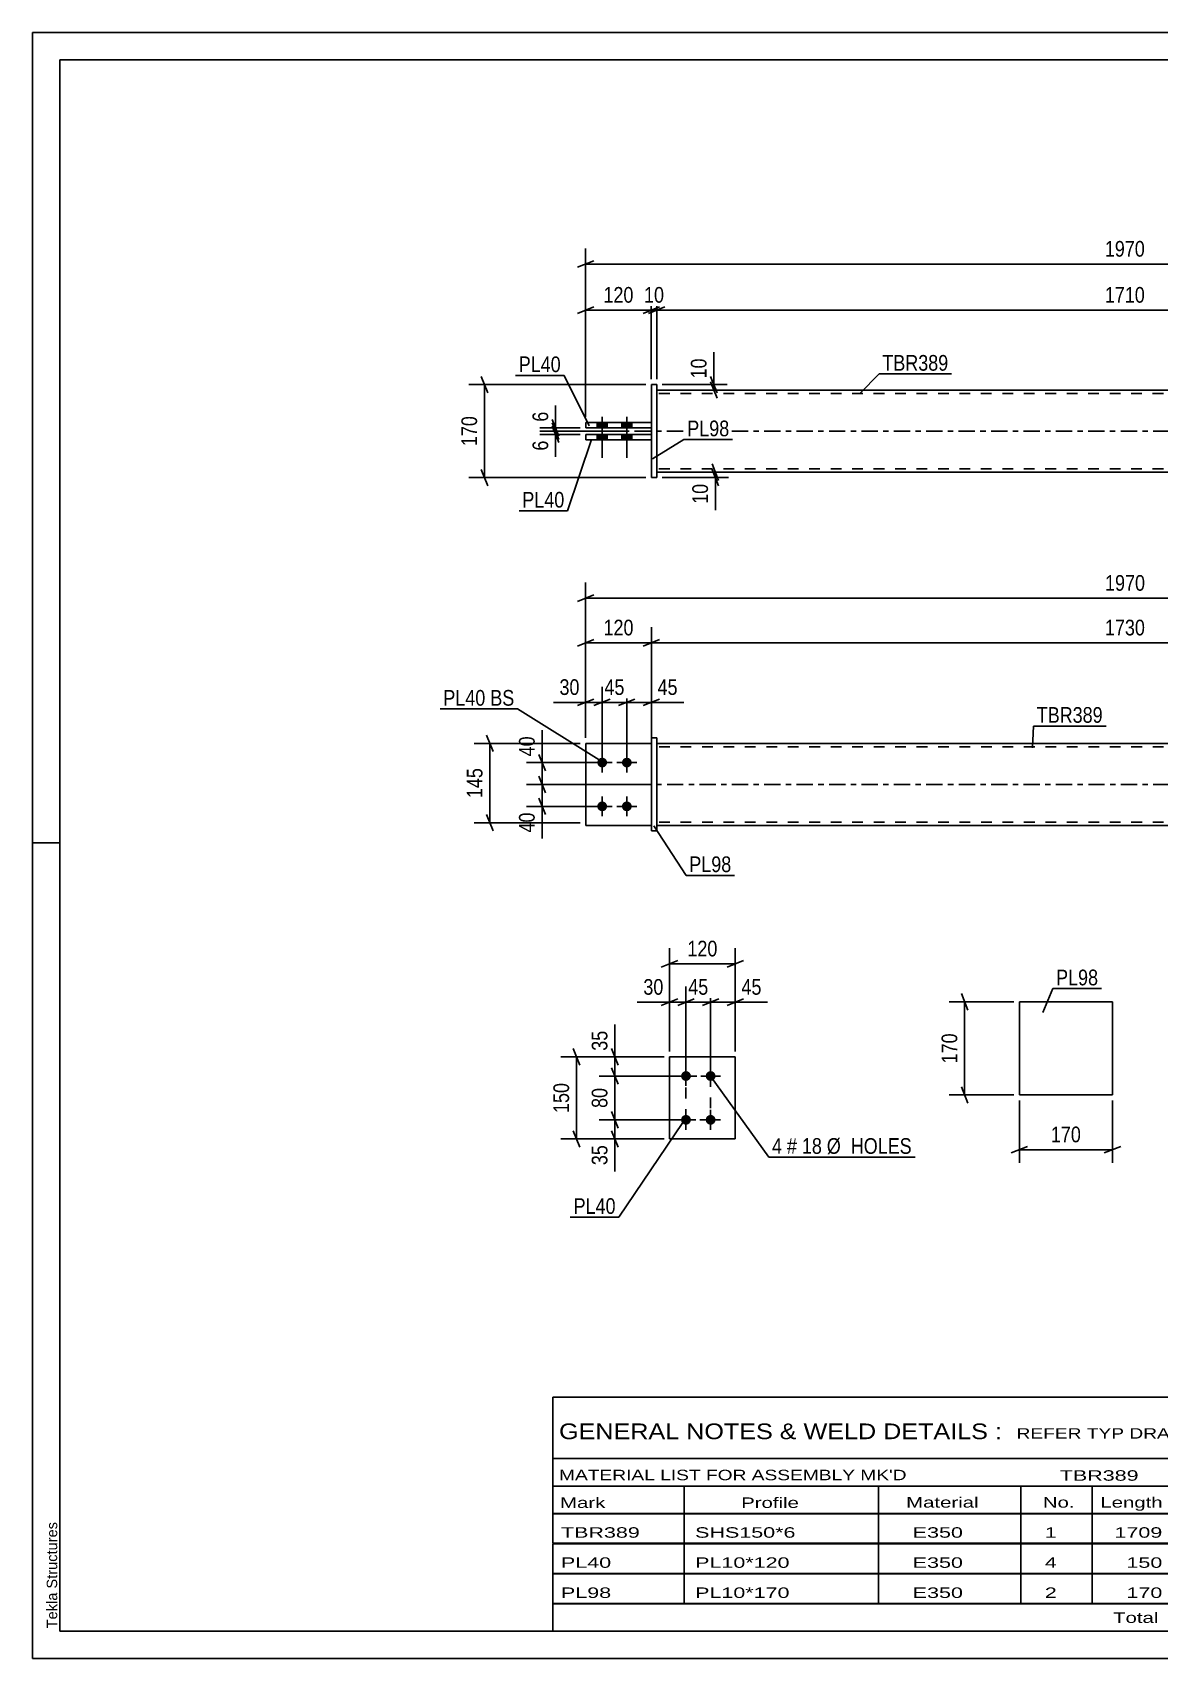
# Model space of a CAD drawing. Header units: millimetres. Extents: x 0 to 420, y 0 to 297.
# Drawn here: x 0 to 205.8, y 0 to 297 of the extents above; entities that cross this region are included whole.
import ezdxf

# ---------------------------------------------------------------- set-up
doc = ezdxf.new("R2010")
doc.units = ezdxf.units.MM
doc.linetypes.add('DXK_LINE_DOT2', pattern=[3.9198, 1.9599, -1.9599])
doc.linetypes.add('DXK_LINE_DOT3', pattern=[5.9187, 2.979, -0.9799, 0.9799, -0.9799])
doc.styles.add('Arial', font='ARIAL.TTF', dxfattribs={"height": 0.2})
doc.styles.add('Arial Narrow', font='ARIALN.TTF', dxfattribs={"height": 0.2})

# ---------------------------------------------------------------- blocks, each defined once
blk = doc.blocks.new('Unknown-580545011-4581')
at = {"color": 5, "linetype": 'Continuous'}
for p, q in [((420, 297), (0, 297)), ((0, 297), (0, 0)), ((0, 292), (0, 297)), ((415, 292), (5, 292)), ((5, 292), (5, 5)), ((5, 149), (0, 149)), ((0, 0), (0, 5)), ((5, 5), (415, 5)), ((0, 0), (420, 0))]:
    blk.add_line(p, q, dxfattribs=at)
at = {"color": 174, "linetype": 'Continuous', "style": 'Arial'}
blk.add_text('Tekla Structures', height=1.9102, rotation=90, dxfattribs=at).set_placement((4.5, 5.5))
blk = doc.blocks.new('Part-580545011-8162 - 3159')
at = {"color": 2, "linetype": 'Continuous'}
for p, q in [((113.03, 168.15), (114.03, 168.15)), ((113.03, 168.15), (113.03, 151.15)), ((114.03, 168.15), (114.03, 168.15)), ((114.03, 168.15), (114.03, 151.15)), ((113.03, 151.15), (114.03, 151.15))]:
    blk.add_line(p, q, dxfattribs=at)
at = {"color": 7, "linetype": 'DXK_LINE_DOT2'}
for p, q in [((113.03, 168.15), (114.03, 168.15)), ((113.03, 151.15), (114.03, 151.15))]:
    blk.add_line(p, q, dxfattribs=at)
blk = doc.blocks.new('Part-580545011-8160 - 3159')
at = {"color": 7, "linetype": 'DXK_LINE_DOT2'}
for p, q in [((113.03, 167.15), (101.03, 167.15)), ((101.03, 167.15), (101.03, 152.15)), ((113.03, 152.15), (113.03, 167.15)), ((101.03, 152.15), (113.03, 152.15))]:
    blk.add_line(p, q, dxfattribs=at)
blk = doc.blocks.new('Part-580545011-8161 - 3159')
at = {"color": 2, "linetype": 'Continuous'}
for p, q in [((113.03, 167.15), (101.03, 167.15)), ((101.03, 167.15), (101.03, 152.15)), ((101.03, 152.15), (113.03, 152.15))]:
    blk.add_line(p, q, dxfattribs=at)
at = {"color": 7, "linetype": 'DXK_LINE_DOT2'}
blk.add_line((113.03, 152.15), (113.03, 167.15), dxfattribs=at)
blk = doc.blocks.new('Part-580545011-8166 - 3159')
at = {"color": 2, "linetype": 'Continuous'}
for p, q in [((114.03, 167.15), (284.93, 167.15)), ((114.03, 152.15), (284.93, 152.15))]:
    blk.add_line(p, q, dxfattribs=at)
at = {"color": 7, "linetype": 'DXK_LINE_DOT2'}
for p, q in [((114.03, 152.15), (114.03, 167.15)), ((284.93, 166.55), (114.03, 166.55)), ((284.93, 167.15), (284.93, 152.15)), ((284.93, 152.75), (114.03, 152.75))]:
    blk.add_line(p, q, dxfattribs=at)
at = {"color": 7, "linetype": 'DXK_LINE_DOT3'}
blk.add_line((104.03, 159.65), (294.93, 159.65), dxfattribs=at)
blk = doc.blocks.new('Bolt-580545011-8167 - 3159')
at = {"linetype": 'Continuous'}
for points in [[(104.03, 162.75, -1), (104.03, 164.55, -1)], [(108.53, 162.75, -1), (108.53, 164.55, -1)], [(104.03, 154.75, -1), (104.03, 156.55, -1)], [(108.53, 154.75, -1), (108.53, 156.55, -1)]]:
    blk.add_hatch(color=1, dxfattribs=at).paths.add_polyline_path(points)
at = {"color": 1, "linetype": 'Continuous'}
for p, q in [((105.83, 163.65), (102.23, 163.65)), ((104.03, 161.85), (104.03, 165.45)), ((110.33, 163.65), (106.73, 163.65)), ((108.53, 161.85), (108.53, 165.45)), ((104.03, 153.85), (104.03, 157.45)), ((108.53, 153.85), (108.53, 157.45)), ((105.83, 155.65), (102.23, 155.65)), ((110.33, 155.65), (106.73, 155.65))]:
    blk.add_line(p, q, dxfattribs=at)
blk = doc.blocks.new('Part-580545011-8208 - 3385')
at = {"color": 2, "linetype": 'Continuous'}
for p, q in [((101.02, 225.79), (113.02, 225.79)), ((101.02, 224.79), (101.02, 225.79)), ((101.02, 224.79), (113.02, 224.79)), ((101.02, 224.79), (101.02, 224.79))]:
    blk.add_line(p, q, dxfattribs=at)
at = {"color": 7, "linetype": 'DXK_LINE_DOT2'}
for p, q in [((101.02, 225.79), (113.02, 225.79)), ((101.02, 225.79), (101.02, 225.79)), ((113.02, 225.79), (113.02, 224.79)), ((101.02, 224.79), (113.02, 224.79))]:
    blk.add_line(p, q, dxfattribs=at)
blk = doc.blocks.new('Part-580545011-8209 - 3385')
at = {"color": 2, "linetype": 'Continuous'}
for p, q in [((101.02, 223.59), (113.02, 223.59)), ((101.02, 222.59), (101.02, 223.59)), ((101.02, 222.59), (113.02, 222.59)), ((101.02, 222.59), (101.02, 222.59))]:
    blk.add_line(p, q, dxfattribs=at)
at = {"color": 7, "linetype": 'DXK_LINE_DOT2'}
for p, q in [((101.02, 223.59), (113.02, 223.59)), ((113.02, 223.59), (113.02, 222.59)), ((113.02, 222.59), (101.02, 222.59))]:
    blk.add_line(p, q, dxfattribs=at)
blk = doc.blocks.new('Part-580545011-8210 - 3385')
at = {"color": 2, "linetype": 'Continuous'}
for p, q in [((113.02, 232.69), (114.02, 232.69)), ((113.02, 232.69), (113.02, 215.69)), ((114.02, 232.69), (114.02, 232.69)), ((114.02, 232.69), (114.02, 215.69)), ((114.02, 215.69), (113.02, 215.69)), ((113.02, 215.69), (113.02, 215.69))]:
    blk.add_line(p, q, dxfattribs=at)
at = {"color": 7, "linetype": 'DXK_LINE_DOT2'}
for p, q in [((113.02, 232.69), (114.02, 232.69)), ((114.02, 232.69), (114.02, 232.69)), ((113.02, 215.69), (114.02, 215.69))]:
    blk.add_line(p, q, dxfattribs=at)
blk = doc.blocks.new('Part-580545011-8214 - 3385')
at = {"color": 2, "linetype": 'Continuous'}
for p, q in [((114.02, 231.69), (284.91, 231.69)), ((114.02, 216.69), (284.91, 216.69))]:
    blk.add_line(p, q, dxfattribs=at)
at = {"color": 7, "linetype": 'DXK_LINE_DOT2'}
for p, q in [((114.02, 231.69), (114.02, 216.69)), ((284.91, 231.69), (284.91, 216.69)), ((284.91, 231.09), (114.02, 231.09)), ((284.91, 217.29), (114.02, 217.29))]:
    blk.add_line(p, q, dxfattribs=at)
at = {"color": 7, "linetype": 'DXK_LINE_DOT3'}
blk.add_line((104.02, 224.19), (294.91, 224.19), dxfattribs=at)
blk = doc.blocks.new('Bolt-580545011-8215 - 3385')
at = {"linetype": 'Continuous'}
for points in [[(103.12, 224.79), (104.92, 224.79), (104.92, 225.79), (103.12, 225.79)], [(103.12, 224.79), (104.92, 224.79), (104.92, 225.79), (103.12, 225.79)], [(107.62, 224.79), (109.42, 224.79), (109.42, 225.79), (107.62, 225.79)], [(107.62, 224.79), (109.42, 224.79), (109.42, 225.79), (107.62, 225.79)], [(103.12, 222.59), (104.92, 222.59), (104.92, 223.59), (103.12, 223.59)], [(103.12, 222.59), (104.92, 222.59), (104.92, 223.59), (103.12, 223.59)], [(107.62, 222.59), (109.42, 222.59), (109.42, 223.59), (107.62, 223.59)], [(107.62, 222.59), (109.42, 222.59), (109.42, 223.59), (107.62, 223.59)]]:
    blk.add_hatch(color=1, dxfattribs=at).paths.add_polyline_path(points)
at = {"color": 1, "linetype": 'Continuous'}
for p, q in [((103.12, 225.79), (103.12, 224.79)), ((103.12, 225.79), (103.12, 224.79)), ((104.02, 226.79), (104.02, 219.29)), ((104.02, 226.79), (104.02, 219.29)), ((104.92, 225.79), (104.92, 224.79)), ((104.92, 225.79), (104.92, 224.79)), ((107.62, 225.79), (107.62, 224.79)), ((107.62, 225.79), (107.62, 224.79)), ((108.52, 226.79), (108.52, 219.29)), ((108.52, 226.79), (108.52, 219.29)), ((109.42, 225.79), (109.42, 224.79)), ((109.42, 225.79), (109.42, 224.79)), ((103.12, 223.59), (103.12, 222.59)), ((103.12, 223.59), (103.12, 222.59)), ((104.92, 223.59), (104.92, 222.59)), ((104.92, 223.59), (104.92, 222.59)), ((107.62, 223.59), (107.62, 222.59)), ((107.62, 223.59), (107.62, 222.59)), ((109.42, 223.59), (109.42, 222.59)), ((109.42, 223.59), (109.42, 222.59))]:
    blk.add_line(p, q, dxfattribs=at)
blk = doc.blocks.new('Part-580545011-8488 - 8486')
at = {"color": 2, "linetype": 'Continuous'}
for p, q in [((128.33, 109.89), (116.33, 109.89)), ((116.33, 109.89), (116.33, 94.89)), ((128.33, 94.89), (128.33, 109.89)), ((116.33, 94.89), (128.33, 94.89))]:
    blk.add_line(p, q, dxfattribs=at)
blk = doc.blocks.new('Bolt-580545011-8489 - 8486')
at = {"linetype": 'Continuous'}
for points in [[(119.33, 105.49, -1), (119.33, 107.29, -1)], [(123.83, 105.49, -1), (123.83, 107.29, -1)], [(119.33, 97.49, -1), (119.33, 99.29, -1)], [(123.83, 97.49, -1), (123.83, 99.29, -1)]]:
    blk.add_hatch(color=1, dxfattribs=at).paths.add_polyline_path(points)
at = {"color": 1, "linetype": 'Continuous'}
for p, q in [((119.33, 104.59), (119.33, 108.19)), ((123.83, 104.59), (123.83, 108.19)), ((121.13, 106.39), (117.53, 106.39)), ((125.63, 106.39), (122.03, 106.39)), ((121.13, 98.39), (117.53, 98.39)), ((119.33, 96.59), (119.33, 100.19)), ((125.63, 98.39), (122.03, 98.39)), ((123.83, 96.59), (123.83, 100.19))]:
    blk.add_line(p, q, dxfattribs=at)
blk = doc.blocks.new('Part-580545011-8497 - 8496')
at = {"color": 2, "linetype": 'Continuous'}
for p, q in [((180.22, 119.94), (197.22, 119.94)), ((180.22, 102.94), (180.22, 119.94)), ((197.22, 119.94), (197.22, 102.94)), ((197.22, 102.94), (180.22, 102.94))]:
    blk.add_line(p, q, dxfattribs=at)
blk = doc.blocks.new('Rectangle-580545011-8685 - 8486')
at = {"color": 1, "linetype": 'DXK_LINE_DOT2'}
blk.add_lwpolyline([(119.33, 106.39), (123.83, 106.39), (123.83, 98.39), (119.33, 98.39), (119.33, 106.39)], close=True, dxfattribs=at)
blk = doc.blocks.new('StraightDimension-580545011-6429 - 3159')
at = {"color": 7, "linetype": 'Continuous'}
for p, q in [((92.45, 161.15), (93.65, 158.15)), ((112.01, 159.65), (90.2, 159.65)), ((93.05, 155.65), (93.05, 159.65)), ((103.01, 155.65), (90.2, 155.65)), ((93.65, 154.15), (92.45, 157.15))]:
    blk.add_line(p, q, dxfattribs=at)
at = {"color": 0}
blk.add_wipeout([(92.3, 155.13), (88.1, 155.13), (88.1, 150.27), (92.3, 150.27)], dxfattribs=at)
at = {"color": 7, "linetype": 'Continuous'}
blk.add_line((93.05, 155.65), (93.05, 149.75), dxfattribs=at)
blk.add_line((93.05, 155.65), (93.05, 149.75), dxfattribs=at)
at = {"color": 3, "style": 'Arial Narrow'}
blk.add_text('40', height=2.863, rotation=90.0002, dxfattribs=at).set_placement((91.7, 150.87))
blk = doc.blocks.new('StraightDimension-580545011-6428 - 3159')
at = {"color": 7, "linetype": 'Continuous'}
for p, q in [((103.01, 163.65), (90.2, 163.65)), ((92.45, 165.15), (93.65, 162.15)), ((93.05, 159.65), (93.05, 163.65)), ((93.65, 158.15), (92.45, 161.15)), ((112.01, 159.65), (90.2, 159.65))]:
    blk.add_line(p, q, dxfattribs=at)
at = {"color": 0}
blk.add_wipeout([(92.3, 169.04), (88.1, 169.04), (88.1, 164.18), (92.3, 164.18)], dxfattribs=at)
at = {"color": 7, "linetype": 'Continuous'}
blk.add_line((93.05, 163.65), (93.05, 169.56), dxfattribs=at)
blk.add_line((93.05, 163.65), (93.05, 169.56), dxfattribs=at)
at = {"color": 3, "style": 'Arial Narrow'}
blk.add_text('40', height=2.863, rotation=90.0002, dxfattribs=at).set_placement((91.7, 164.78))
blk = doc.blocks.new('StraightDimension-580545011-6477 - 3159')
at = {"color": 7, "linetype": 'Continuous'}
for p, q in [((100.01, 167.15), (80.67, 167.15)), ((84.12, 165.65), (82.92, 168.65)), ((83.52, 152.65), (83.52, 167.15)), ((100.01, 152.65), (80.67, 152.65)), ((82.92, 154.15), (84.12, 151.15))]:
    blk.add_line(p, q, dxfattribs=at)
at = {"color": 0}
blk.add_wipeout([(82.77, 163.25), (78.57, 163.25), (78.57, 156.56), (82.77, 156.56)], dxfattribs=at)
at = {"color": 3, "style": 'Arial Narrow'}
blk.add_text('145', height=2.863, rotation=90.0002, dxfattribs=at).set_placement((82.17, 157.16))
blk = doc.blocks.new('StraightDimension-580545011-6504 - 3159')
at = {"color": 7, "linetype": 'Continuous'}
for p, q in [((107.01, 174.05), (110.01, 175.25)), ((108.51, 164.65), (108.51, 177.5)), ((114.51, 175.25), (111.51, 174.05)), ((113.01, 168.15), (113.01, 177.5)), ((108.51, 174.65), (113.01, 174.65))]:
    blk.add_line(p, q, dxfattribs=at)
at = {"color": 0}
blk.add_wipeout([(118.4, 175.4), (118.4, 179.6), (113.54, 179.6), (113.54, 175.4)], dxfattribs=at)
at = {"color": 7, "linetype": 'Continuous'}
blk.add_line((113.01, 174.65), (118.92, 174.65), dxfattribs=at)
blk.add_line((113.01, 174.65), (118.92, 174.65), dxfattribs=at)
at = {"color": 3, "style": 'Arial Narrow'}
blk.add_text('45', height=2.863, dxfattribs=at).set_placement((114.14, 176))
blk = doc.blocks.new('StraightDimension-580545011-6505 - 3159')
at = {"color": 7, "linetype": 'Continuous'}
for p, q in [((102.51, 174.05), (105.51, 175.25)), ((104.01, 164.65), (104.01, 177.5)), ((110.01, 175.25), (107.01, 174.05)), ((108.51, 164.65), (108.51, 177.5)), ((104.01, 174.65), (108.51, 174.65))]:
    blk.add_line(p, q, dxfattribs=at)
at = {"color": 0}
blk.add_wipeout([(108.69, 175.4), (108.69, 179.6), (103.84, 179.6), (103.84, 175.4)], dxfattribs=at)
at = {"color": 3, "style": 'Arial Narrow'}
blk.add_text('45', height=2.863, dxfattribs=at).set_placement((104.44, 176))
blk = doc.blocks.new('StraightDimension-580545011-6506 - 3159')
at = {"color": 7, "linetype": 'Continuous'}
for p, q in [((99.51, 174.05), (102.51, 175.25)), ((101.01, 168.15), (101.01, 177.5)), ((105.51, 175.25), (102.51, 174.05)), ((104.01, 164.65), (104.01, 177.5)), ((101.01, 174.65), (104.01, 174.65))]:
    blk.add_line(p, q, dxfattribs=at)
at = {"color": 0}
blk.add_wipeout([(100.49, 175.4), (100.49, 179.6), (95.63, 179.6), (95.63, 175.4)], dxfattribs=at)
at = {"color": 7, "linetype": 'Continuous'}
blk.add_line((101.01, 174.65), (95.11, 174.65), dxfattribs=at)
blk.add_line((101.01, 174.65), (95.11, 174.65), dxfattribs=at)
at = {"color": 3, "style": 'Arial Narrow'}
blk.add_text('30', height=2.863, dxfattribs=at).set_placement((96.23, 176))
blk = doc.blocks.new('StraightDimension-580545011-6575 - 3159')
at = {"color": 7, "linetype": 'Continuous'}
for p, q in [((113.01, 168.98), (113.01, 188.38)), ((285.97, 168.15), (285.97, 188.38)), ((114.51, 186.13), (111.51, 184.93)), ((113.01, 185.53), (285.97, 185.53)), ((284.47, 184.93), (287.47, 186.13))]:
    blk.add_line(p, q, dxfattribs=at)
at = {"color": 0}
blk.add_wipeout([(203.75, 186.28), (203.75, 190.48), (195.24, 190.48), (195.24, 186.28)], dxfattribs=at)
at = {"color": 3, "style": 'Arial Narrow'}
blk.add_text('1730', height=2.863, dxfattribs=at).set_placement((195.84, 186.88))
blk = doc.blocks.new('StraightDimension-580545011-6576 - 3159')
at = {"color": 7, "linetype": 'Continuous'}
for p, q in [((101.01, 168.15), (101.01, 188.38)), ((113.01, 168.98), (113.01, 188.38)), ((99.51, 184.93), (102.51, 186.13)), ((101.01, 185.53), (113.01, 185.53)), ((114.51, 186.13), (111.51, 184.93))]:
    blk.add_line(p, q, dxfattribs=at)
at = {"color": 0}
blk.add_wipeout([(110.36, 186.28), (110.36, 190.48), (103.67, 190.48), (103.67, 186.28)], dxfattribs=at)
at = {"color": 3, "style": 'Arial Narrow'}
blk.add_text('120', height=2.863, dxfattribs=at).set_placement((104.27, 186.88))
blk = doc.blocks.new('StraightDimension-580545011-6753 - 3159')
at = {"color": 7, "linetype": 'Continuous'}
for p, q in [((101.01, 168.15), (101.01, 196.53)), ((298.01, 168.15), (298.01, 196.53)), ((102.51, 194.28), (99.51, 193.08)), ((101.01, 193.68), (298.01, 193.68)), ((296.51, 193.08), (299.51, 194.28))]:
    blk.add_line(p, q, dxfattribs=at)
at = {"color": 0}
blk.add_wipeout([(203.77, 194.43), (203.77, 198.63), (195.26, 198.63), (195.26, 194.43)], dxfattribs=at)
at = {"color": 3, "style": 'Arial Narrow'}
blk.add_text('1970', height=2.863, dxfattribs=at).set_placement((195.86, 195.03))
blk = doc.blocks.new('StraightDimension-580545011-5766 - 3385')
at = {"color": 7, "linetype": 'Continuous'}
for p, q in [((108.05, 224.19), (92.67, 224.19)), ((100, 223.59), (92.67, 223.59)), ((94.92, 225.69), (96.12, 222.69)), ((96.12, 222.09), (94.92, 225.09)), ((95.52, 223.59), (95.52, 224.19))]:
    blk.add_line(p, q, dxfattribs=at)
at = {"color": 0}
blk.add_wipeout([(94.77, 223.06), (90.57, 223.06), (90.57, 220.03), (94.77, 220.03)], dxfattribs=at)
at = {"color": 7, "linetype": 'Continuous'}
blk.add_line((95.52, 223.59), (95.52, 219.51), dxfattribs=at)
blk.add_line((95.52, 223.59), (95.52, 219.51), dxfattribs=at)
at = {"color": 3, "style": 'Arial Narrow'}
blk.add_text('6', height=2.86, rotation=90.0002, dxfattribs=at).set_placement((94.17, 220.63))
blk = doc.blocks.new('StraightDimension-580545011-6362 - 3385')
at = {"color": 7, "linetype": 'Continuous'}
for p, q in [((99.5, 245.7), (102.5, 246.9)), ((101, 226.79), (101, 249.15)), ((114.5, 246.9), (111.5, 245.7)), ((113, 233.69), (113, 249.15)), ((101, 246.3), (113, 246.3))]:
    blk.add_line(p, q, dxfattribs=at)
at = {"color": 0}
blk.add_wipeout([(110.34, 247.05), (110.34, 251.25), (103.66, 251.25), (103.66, 247.05)], dxfattribs=at)
at = {"color": 3, "style": 'Arial Narrow'}
blk.add_text('120', height=2.863, dxfattribs=at).set_placement((104.26, 247.65))
blk = doc.blocks.new('StraightDimension-580545011-5765 - 3385')
at = {"color": 7, "linetype": 'Continuous'}
for p, q in [((94.92, 226.29), (96.12, 223.29)), ((100, 224.79), (92.67, 224.79)), ((108.05, 224.19), (92.67, 224.19)), ((96.12, 222.69), (94.92, 225.69)), ((95.52, 224.19), (95.52, 224.79))]:
    blk.add_line(p, q, dxfattribs=at)
at = {"color": 0}
blk.add_wipeout([(94.77, 228.34), (90.57, 228.34), (90.57, 225.31), (94.77, 225.31)], dxfattribs=at)
at = {"color": 7, "linetype": 'Continuous'}
blk.add_line((95.52, 224.79), (95.52, 228.87), dxfattribs=at)
blk.add_line((95.52, 224.79), (95.52, 228.87), dxfattribs=at)
at = {"color": 3, "style": 'Arial Narrow'}
blk.add_text('6', height=2.86, rotation=90.0002, dxfattribs=at).set_placement((94.17, 225.91))
blk = doc.blocks.new('StraightDimension-580545011-5955 - 3385')
at = {"color": 7, "linetype": 'Continuous'}
for p, q in [((112, 232.69), (79.68, 232.69)), ((83.13, 231.19), (81.93, 234.19)), ((82.53, 215.69), (82.53, 232.69)), ((81.93, 217.19), (83.13, 214.19)), ((112, 215.69), (79.68, 215.69))]:
    blk.add_line(p, q, dxfattribs=at)
at = {"color": 0}
blk.add_wipeout([(81.78, 227.53), (77.58, 227.53), (77.58, 220.85), (81.78, 220.85)], dxfattribs=at)
at = {"color": 3, "style": 'Arial Narrow'}
blk.add_text('170', height=2.863, rotation=90.0002, dxfattribs=at).set_placement((81.18, 221.45))
blk = doc.blocks.new('StraightDimension-580545011-6167 - 3385')
at = {"color": 7, "linetype": 'Continuous'}
for p, q in [((115, 232.69), (126.83, 232.69)), ((115, 231.69), (126.83, 231.69)), ((123.83, 234.19), (125.03, 231.19)), ((125.03, 230.19), (123.83, 233.19)), ((124.43, 231.69), (124.43, 232.69))]:
    blk.add_line(p, q, dxfattribs=at)
at = {"color": 0}
blk.add_wipeout([(123.68, 238.07), (119.48, 238.07), (119.48, 233.21), (123.68, 233.21)], dxfattribs=at)
at = {"color": 7, "linetype": 'Continuous'}
blk.add_line((124.43, 232.69), (124.43, 238.59), dxfattribs=at)
blk.add_line((124.43, 232.69), (124.43, 238.59), dxfattribs=at)
at = {"color": 3, "style": 'Arial Narrow'}
blk.add_text('10', height=2.863, rotation=90.0002, dxfattribs=at).set_placement((123.08, 233.81))
blk = doc.blocks.new('StraightDimension-580545011-6179 - 3385')
at = {"color": 7, "linetype": 'Continuous'}
for p, q in [((124.1, 218.19), (125.3, 215.19)), ((125.3, 214.19), (124.1, 217.19)), ((115, 216.69), (127.1, 216.69)), ((115, 215.69), (127.1, 215.69)), ((124.7, 215.69), (124.7, 216.69))]:
    blk.add_line(p, q, dxfattribs=at)
at = {"color": 0}
blk.add_wipeout([(123.95, 215.16), (119.75, 215.16), (119.75, 210.31), (123.95, 210.31)], dxfattribs=at)
at = {"color": 7, "linetype": 'Continuous'}
blk.add_line((124.7, 215.69), (124.7, 209.78), dxfattribs=at)
blk.add_line((124.7, 215.69), (124.7, 209.78), dxfattribs=at)
at = {"color": 3, "style": 'Arial Narrow'}
blk.add_text('10', height=2.863, rotation=90.0002, dxfattribs=at).set_placement((123.35, 210.91))
blk = doc.blocks.new('StraightDimension-580545011-6253 - 3385')
at = {"color": 7, "linetype": 'Continuous'}
for p, q in [((101, 226.79), (101, 257.56)), ((297.96, 226.79), (297.96, 257.56)), ((102.5, 255.31), (99.5, 254.11)), ((101, 254.71), (297.96, 254.71)), ((296.46, 254.11), (299.46, 255.31))]:
    blk.add_line(p, q, dxfattribs=at)
at = {"color": 0}
blk.add_wipeout([(203.74, 255.46), (203.74, 259.66), (195.22, 259.66), (195.22, 255.46)], dxfattribs=at)
at = {"color": 3, "style": 'Arial Narrow'}
blk.add_text('1970', height=2.863, dxfattribs=at).set_placement((195.82, 256.06))
blk = doc.blocks.new('StraightDimension-580545011-6360 - 3385')
at = {"color": 7, "linetype": 'Continuous'}
for p, q in [((115.5, 246.9), (112.5, 245.7)), ((114, 233.69), (114, 249.15)), ((283.46, 245.7), (286.46, 246.9)), ((284.96, 233.69), (284.96, 249.15)), ((114, 246.3), (284.96, 246.3))]:
    blk.add_line(p, q, dxfattribs=at)
at = {"color": 0}
blk.add_wipeout([(203.74, 247.05), (203.74, 251.25), (195.22, 251.25), (195.22, 247.05)], dxfattribs=at)
at = {"color": 3, "style": 'Arial Narrow'}
blk.add_text('1710', height=2.863, dxfattribs=at).set_placement((195.82, 247.65))
blk = doc.blocks.new('StraightDimension-580545011-6361 - 3385')
at = {"color": 7, "linetype": 'Continuous'}
for p, q in [((111.5, 245.7), (114.5, 246.9)), ((115.5, 246.9), (112.5, 245.7)), ((113, 233.69), (113, 249.15)), ((114, 233.69), (114, 249.15)), ((113, 246.3), (114, 246.3))]:
    blk.add_line(p, q, dxfattribs=at)
at = {"color": 0}
blk.add_wipeout([(115.93, 247.05), (115.93, 251.25), (111.07, 251.25), (111.07, 247.05)], dxfattribs=at)
at = {"color": 3, "style": 'Arial Narrow'}
blk.add_text('10', height=2.863, dxfattribs=at).set_placement((111.67, 247.65))
blk = doc.blocks.new('StraightDimension-580545011-8517 - 8486')
at = {"color": 7, "linetype": 'Continuous'}
for p, q in [((118.33, 98.39), (103.48, 98.39)), ((105.73, 99.89), (106.93, 96.89)), ((106.33, 94.89), (106.33, 98.39)), ((106.93, 93.39), (105.73, 96.39)), ((115.33, 94.89), (103.48, 94.89))]:
    blk.add_line(p, q, dxfattribs=at)
at = {"color": 0}
blk.add_wipeout([(105.58, 94.36), (101.38, 94.36), (101.38, 89.51), (105.58, 89.51)], dxfattribs=at)
at = {"color": 7, "linetype": 'Continuous'}
blk.add_line((106.33, 94.89), (106.33, 88.98), dxfattribs=at)
blk.add_line((106.33, 94.89), (106.33, 88.98), dxfattribs=at)
at = {"color": 3, "style": 'Arial Narrow'}
blk.add_text('35', height=2.863, rotation=90.0002, dxfattribs=at).set_placement((104.98, 90.11))
blk = doc.blocks.new('StraightDimension-580545011-8515 - 8486')
at = {"color": 7, "linetype": 'Continuous'}
for p, q in [((105.73, 111.39), (106.93, 108.39)), ((115.33, 109.89), (103.48, 109.89)), ((106.93, 104.89), (105.73, 107.89)), ((106.33, 106.39), (106.33, 109.89)), ((118.33, 106.39), (103.48, 106.39))]:
    blk.add_line(p, q, dxfattribs=at)
at = {"color": 0}
blk.add_wipeout([(105.58, 115.27), (101.38, 115.27), (101.38, 110.41), (105.58, 110.41)], dxfattribs=at)
at = {"color": 7, "linetype": 'Continuous'}
blk.add_line((106.33, 109.89), (106.33, 115.79), dxfattribs=at)
blk.add_line((106.33, 109.89), (106.33, 115.79), dxfattribs=at)
at = {"color": 3, "style": 'Arial Narrow'}
blk.add_text('35', height=2.863, rotation=90.0002, dxfattribs=at).set_placement((104.98, 111.01))
blk = doc.blocks.new('StraightDimension-580545011-8516 - 8486')
at = {"color": 7, "linetype": 'Continuous'}
for p, q in [((105.73, 107.89), (106.93, 104.89)), ((118.33, 106.39), (103.48, 106.39)), ((106.33, 98.39), (106.33, 106.39)), ((118.33, 98.39), (103.48, 98.39)), ((106.93, 96.89), (105.73, 99.89))]:
    blk.add_line(p, q, dxfattribs=at)
at = {"color": 0}
blk.add_wipeout([(105.58, 104.81), (101.38, 104.81), (101.38, 99.96), (105.58, 99.96)], dxfattribs=at)
at = {"color": 3, "style": 'Arial Narrow'}
blk.add_text('80', height=2.863, rotation=90.0002, dxfattribs=at).set_placement((104.98, 100.56))
blk = doc.blocks.new('StraightDimension-580545011-8527 - 8486')
at = {"color": 7, "linetype": 'Continuous'}
for p, q in [((99.93, 108.39), (98.73, 111.39)), ((115.33, 109.89), (96.48, 109.89)), ((99.33, 94.89), (99.33, 109.89)), ((98.73, 96.39), (99.93, 93.39)), ((115.33, 94.89), (96.48, 94.89))]:
    blk.add_line(p, q, dxfattribs=at)
at = {"color": 0}
blk.add_wipeout([(98.58, 105.73), (94.38, 105.73), (94.38, 99.04), (98.58, 99.04)], dxfattribs=at)
at = {"color": 3, "style": 'Arial Narrow'}
blk.add_text('150', height=2.863, rotation=90.0002, dxfattribs=at).set_placement((97.98, 99.64))
blk = doc.blocks.new('StraightDimension-580545011-8531 - 8486')
at = {"color": 7, "linetype": 'Continuous'}
for p, q in [((123.83, 107.39), (123.83, 122.74)), ((128.33, 110.89), (128.33, 122.74)), ((122.33, 119.29), (125.33, 120.49)), ((123.83, 119.89), (128.33, 119.89)), ((129.83, 120.49), (126.83, 119.29))]:
    blk.add_line(p, q, dxfattribs=at)
at = {"color": 0}
blk.add_wipeout([(133.71, 120.64), (133.71, 124.84), (128.86, 124.84), (128.86, 120.64)], dxfattribs=at)
at = {"color": 7, "linetype": 'Continuous'}
blk.add_line((128.33, 119.89), (134.24, 119.89), dxfattribs=at)
blk.add_line((128.33, 119.89), (134.24, 119.89), dxfattribs=at)
at = {"color": 3, "style": 'Arial Narrow'}
blk.add_text('45', height=2.863, dxfattribs=at).set_placement((129.46, 121.24))
blk = doc.blocks.new('StraightDimension-580545011-8532 - 8486')
at = {"color": 7, "linetype": 'Continuous'}
for p, q in [((119.33, 107.39), (119.33, 122.74)), ((123.83, 107.39), (123.83, 122.74)), ((117.83, 119.29), (120.83, 120.49)), ((119.33, 119.89), (123.83, 119.89)), ((125.33, 120.49), (122.33, 119.29))]:
    blk.add_line(p, q, dxfattribs=at)
at = {"color": 0}
blk.add_wipeout([(124.01, 120.64), (124.01, 124.84), (119.15, 124.84), (119.15, 120.64)], dxfattribs=at)
at = {"color": 3, "style": 'Arial Narrow'}
blk.add_text('45', height=2.863, dxfattribs=at).set_placement((119.75, 121.24))
blk = doc.blocks.new('StraightDimension-580545011-8533 - 8486')
at = {"color": 7, "linetype": 'Continuous'}
for p, q in [((116.33, 110.89), (116.33, 122.74)), ((119.33, 107.39), (119.33, 122.74)), ((114.83, 119.29), (117.83, 120.49)), ((116.33, 119.89), (119.33, 119.89)), ((120.83, 120.49), (117.83, 119.29))]:
    blk.add_line(p, q, dxfattribs=at)
at = {"color": 0}
blk.add_wipeout([(115.81, 120.64), (115.81, 124.84), (110.95, 124.84), (110.95, 120.64)], dxfattribs=at)
at = {"color": 7, "linetype": 'Continuous'}
blk.add_line((116.33, 119.89), (110.43, 119.89), dxfattribs=at)
blk.add_line((116.33, 119.89), (110.43, 119.89), dxfattribs=at)
at = {"color": 3, "style": 'Arial Narrow'}
blk.add_text('30', height=2.863, dxfattribs=at).set_placement((111.55, 121.24))
blk = doc.blocks.new('StraightDimension-580545011-8543 - 8486')
at = {"color": 7, "linetype": 'Continuous'}
for p, q in [((116.33, 110.89), (116.33, 129.74)), ((128.33, 110.89), (128.33, 129.74)), ((114.83, 126.29), (117.83, 127.49)), ((116.33, 126.89), (128.33, 126.89)), ((129.83, 127.49), (126.83, 126.29))]:
    blk.add_line(p, q, dxfattribs=at)
at = {"color": 0}
blk.add_wipeout([(125.68, 127.64), (125.68, 131.84), (118.99, 131.84), (118.99, 127.64)], dxfattribs=at)
at = {"color": 3, "style": 'Arial Narrow'}
blk.add_text('120', height=2.863, dxfattribs=at).set_placement((119.59, 128.24))
blk = doc.blocks.new('StraightDimension-580545011-8547 - 8496')
at = {"color": 7, "linetype": 'Continuous'}
for p, q in [((180.22, 101.94), (180.22, 90.54)), ((197.22, 101.94), (197.22, 90.54)), ((181.72, 93.54), (178.72, 92.34)), ((180.22, 92.94), (197.22, 92.94)), ((195.72, 92.34), (198.72, 93.54))]:
    blk.add_line(p, q, dxfattribs=at)
at = {"color": 0}
blk.add_wipeout([(192.06, 93.69), (192.06, 97.89), (185.37, 97.89), (185.37, 93.69)], dxfattribs=at)
at = {"color": 3, "style": 'Arial Narrow'}
blk.add_text('170', height=2.863, dxfattribs=at).set_placement((185.97, 94.29))
blk = doc.blocks.new('StraightDimension-580545011-8551 - 8496')
at = {"color": 7, "linetype": 'Continuous'}
for p, q in [((179.22, 119.94), (167.37, 119.94)), ((170.82, 118.44), (169.62, 121.44)), ((170.22, 102.94), (170.22, 119.94)), ((169.62, 104.44), (170.82, 101.44)), ((179.22, 102.94), (167.37, 102.94))]:
    blk.add_line(p, q, dxfattribs=at)
at = {"color": 0}
blk.add_wipeout([(169.47, 114.78), (165.27, 114.78), (165.27, 108.1), (169.47, 108.1)], dxfattribs=at)
at = {"color": 3, "style": 'Arial Narrow'}
blk.add_text('170', height=2.863, rotation=90.0002, dxfattribs=at).set_placement((168.87, 108.7))
blk = doc.blocks.new('Unknown-580545011-8829')
at = {"color": 7, "linetype": 'Continuous'}
for p, q in [((95, 47.75), (255, 47.75)), ((95, 36.5), (95, 47.75)), ((255, 47.75), (255, 36.5)), ((95, 36.5), (255, 36.5)), ((95, 36.5), (95, 31.5)), ((255, 36.5), (255, 31.5)), ((95, 31.5), (255, 31.5)), ((95, 31.5), (95, 26.5)), ((119, 31.5), (119, 26.5)), ((154.5, 31.5), (154.5, 26.5)), ((180.5, 31.5), (180.5, 26.5)), ((193.5, 31.5), (193.5, 26.5)), ((211, 31.5), (211, 26.5)), ((233, 31.5), (233, 26.5)), ((255, 31.5), (255, 26.5)), ((95, 26.5), (255, 26.5)), ((95, 26.45), (95, 21.05)), ((95, 26.45), (255, 26.45)), ((119, 26.5), (119, 21)), ((154.5, 26.5), (154.5, 21)), ((180.5, 26.5), (180.5, 21)), ((193.5, 26.5), (193.5, 21)), ((211, 26.5), (211, 21)), ((233, 26.5), (233, 21)), ((255, 26.45), (255, 21.05)), ((95, 21.05), (255, 21.05)), ((95, 20.95), (95, 15.55)), ((95, 20.95), (255, 20.95)), ((119, 21), (119, 15.5)), ((154.5, 21), (154.5, 15.5)), ((180.5, 21), (180.5, 15.5)), ((193.5, 21), (193.5, 15.5)), ((211, 21), (211, 15.5)), ((233, 21), (233, 15.5)), ((255, 20.95), (255, 15.55)), ((95, 15.55), (255, 15.55)), ((95, 15.45), (95, 10.05)), ((95, 15.45), (255, 15.45)), ((119, 15.5), (119, 10)), ((154.5, 15.5), (154.5, 10)), ((180.5, 15.5), (180.5, 10)), ((193.5, 15.5), (193.5, 10)), ((211, 15.5), (211, 10)), ((233, 15.5), (233, 10)), ((255, 15.45), (255, 10.05)), ((95, 10.05), (255, 10.05)), ((95, 10), (255, 10)), ((95, 10), (95, 5)), ((211, 10), (211, 5)), ((233, 10), (233, 5)), ((255, 10), (255, 5)), ((95, 5), (255, 5))]:
    blk.add_line(p, q, dxfattribs=at)
at = {"color": 7, "style": 'Arial Narrow'}
for s, height, width, p in [('GENERAL NOTES & WELD DETAILS :', 2.8633, 1.4, (96.15, 40.06)), ('REFER TYP DRAWING TYP-01', 1.9089, 1.6, (179.7, 40.16)), ("MATERIAL LIST FOR ASSEMBLY MK'D", 1.9089, 1.6, (96.15, 32.56)), ('TBR389', 1.909, 1.794707, (187.59, 32.47)), ('5', 1.91, 1.794707, (217.08, 32.56)), ('No. Required', 1.9089, 1.6, (226.41, 32.56)), ('Mark', 1.909, 1.7, (96.34, 27.5)), ('Profile', 1.909, 1.7, (129.41, 27.5)), ('Material', 1.909, 1.7, (159.54, 27.56)), ('No.', 1.909, 1.7, (184.5, 27.56)), ('Length', 1.909, 1.7, (195, 27.56)), ('Area', 1.909, 1.7, (217.5, 27.56)), ('Weight', 1.909, 1.7, (237, 27.56))]:
    blk.add_text(s, height=height, dxfattribs=dict(at, width=width)).set_placement(p)
at = {"color": 7, "linetype": 'Continuous', "style": 'Arial Narrow'}
for s, height, width, p in [('TBR389', 1.909, 1.794707, (96.5, 22.06)), ('SHS150*6', 1.909, 1.794707, (121, 22.06)), ('E350', 1.909, 1.794707, (160.74, 22.06)), ('1', 1.91, 1.794707, (184.86, 22.06)), ('1709', 1.909, 1.794707, (197.58, 22.06)), ('1.0', 1.909, 1.794707, (221.32, 22.06)), ('46.4', 1.909, 1.794707, (240.14, 22.06)), ('PL40', 1.909, 1.794707, (96.5, 16.56)), ('PL10*120', 1.909, 1.794707, (121, 16.56)), ('E350', 1.909, 1.794707, (160.74, 16.56)), ('4', 1.91, 1.794707, (184.86, 16.56)), ('150', 1.909, 1.794707, (199.77, 16.56)), ('0.0', 1.909, 1.794707, (221.32, 16.56)), ('5.7', 1.909, 1.794707, (242.33, 16.56)), ('PL98', 1.909, 1.794707, (96.5, 11.06)), ('PL10*170', 1.909, 1.794707, (121, 11.06)), ('E350', 1.909, 1.794707, (160.74, 11.06)), ('2', 1.91, 1.794707, (184.86, 11.06)), ('170', 1.909, 1.794707, (199.77, 11.06)), ('0.1', 1.909, 1.794707, (221.32, 11.06)), ('4.5', 1.909, 1.794707, (242.33, 11.06)), ('Total', 1.909, 1.7, (197.33, 6.5)), ('1.3', 1.909, 1.794707, (220.83, 6.5)), ('56.6', 1.909, 1.794707, (240.14, 6.5))]:
    blk.add_text(s, height=height, dxfattribs=dict(at, width=width)).set_placement(p)
blk = doc.blocks.new('Mark-580545011-8302 - 3159')
at = {"color": 0}
blk.add_wipeout([(195.45, 170.92), (195.45, 173.92), (183.39, 173.92), (183.39, 170.92)], dxfattribs=at)
blk.add_wipeout([(195.45, 170.92), (195.45, 173.92), (183.39, 173.92), (183.39, 170.92)], dxfattribs=at)
at = {"color": 30, "linetype": 'Continuous'}
for p, q in [((182.64, 166.34), (182.79, 170.32)), ((182.79, 170.32), (196.05, 170.32))]:
    blk.add_line(p, q, dxfattribs=at)
at = {"color": 3, "style": 'Arial Narrow'}
blk.add_text('TBR389', height=2.863, dxfattribs=at).set_placement((183.39, 170.92))
blk = doc.blocks.new('MarkSet-580545011-8379 - 3159')
at = {"color": 0}
blk.add_wipeout([(82.7, 174.04), (82.7, 177.04), (75.02, 177.04), (75.02, 174.04)], dxfattribs=at)
blk.add_wipeout([(82.7, 174.04), (82.7, 177.04), (75.02, 177.04), (75.02, 174.04)], dxfattribs=at)
blk.add_wipeout([(87.98, 174.04), (87.98, 177.04), (83.6, 177.04), (83.6, 174.04)], dxfattribs=at)
blk.add_wipeout([(87.98, 174.04), (87.98, 177.04), (83.6, 177.04), (83.6, 174.04)], dxfattribs=at)
at = {"color": 30, "linetype": 'Continuous'}
for p in [(74.42, 173.44), (103.46, 164.12)]:
    blk.add_line(p, (88.58, 173.44), dxfattribs=at)
at = {"color": 3, "style": 'Arial Narrow'}
for s, p in [('PL40', (75.02, 174.04)), ('BS', (83.6, 174.04))]:
    blk.add_text(s, height=2.863, dxfattribs=at).set_placement(p)
blk = doc.blocks.new('Mark-580545011-8382 - 3159')
at = {"color": 0}
blk.add_wipeout([(127.61, 143.64), (127.61, 146.64), (119.94, 146.64), (119.94, 143.64)], dxfattribs=at)
blk.add_wipeout([(127.61, 143.64), (127.61, 146.64), (119.94, 146.64), (119.94, 143.64)], dxfattribs=at)
at = {"color": 30, "linetype": 'Continuous'}
for p, q in [((113.47, 152.12), (119.34, 143.04)), ((119.34, 143.04), (128.21, 143.04))]:
    blk.add_line(p, q, dxfattribs=at)
at = {"color": 3, "style": 'Arial Narrow'}
blk.add_text('PL98', height=2.863, dxfattribs=at).set_placement((119.94, 143.64))
blk = doc.blocks.new('Mark-580545011-8434 - 3385')
at = {"color": 0}
blk.add_wipeout([(96.46, 234.97), (96.46, 237.97), (88.79, 237.97), (88.79, 234.97)], dxfattribs=at)
blk.add_wipeout([(96.46, 234.97), (96.46, 237.97), (88.79, 237.97), (88.79, 234.97)], dxfattribs=at)
at = {"color": 30, "linetype": 'Continuous'}
for p in [(88.19, 234.37), (101.68, 225.16)]:
    blk.add_line(p, (97.06, 234.37), dxfattribs=at)
at = {"color": 3, "style": 'Arial Narrow'}
blk.add_text('PL40', height=2.863, dxfattribs=at).set_placement((88.79, 234.97))
blk = doc.blocks.new('Mark-580545011-8435 - 3385')
at = {"color": 0}
blk.add_wipeout([(97.12, 210.22), (97.12, 213.22), (89.45, 213.22), (89.45, 210.22)], dxfattribs=at)
blk.add_wipeout([(97.12, 210.22), (97.12, 213.22), (89.45, 213.22), (89.45, 210.22)], dxfattribs=at)
at = {"color": 30, "linetype": 'Continuous'}
for p in [(102.07, 222.63), (88.85, 209.62)]:
    blk.add_line(p, (97.72, 209.62), dxfattribs=at)
at = {"color": 3, "style": 'Arial Narrow'}
blk.add_text('PL40', height=2.863, dxfattribs=at).set_placement((89.45, 210.22))
blk = doc.blocks.new('Mark-580545011-8436 - 3385')
at = {"color": 0}
blk.add_wipeout([(127.25, 223.25), (127.25, 226.25), (119.57, 226.25), (119.57, 223.25)], dxfattribs=at)
blk.add_wipeout([(127.25, 223.25), (127.25, 226.25), (119.57, 226.25), (119.57, 223.25)], dxfattribs=at)
at = {"color": 30, "linetype": 'Continuous'}
for p, q in [((113.24, 219.12), (118.97, 222.65)), ((118.97, 222.65), (127.85, 222.65))]:
    blk.add_line(p, q, dxfattribs=at)
at = {"color": 3, "style": 'Arial Narrow'}
blk.add_text('PL98', height=2.863, dxfattribs=at).set_placement((119.57, 223.25))
blk = doc.blocks.new('Mark-580545011-8437 - 3385')
at = {"color": 0}
blk.add_wipeout([(167.25, 235.23), (167.25, 238.23), (155.19, 238.23), (155.19, 235.23)], dxfattribs=at)
blk.add_wipeout([(167.25, 235.23), (167.25, 238.23), (155.19, 238.23), (155.19, 235.23)], dxfattribs=at)
at = {"color": 30, "linetype": 'Continuous'}
for p, q in [((151.06, 231.09), (154.59, 234.63)), ((154.59, 234.63), (167.85, 234.63))]:
    blk.add_line(p, q, dxfattribs=at)
at = {"color": 3, "style": 'Arial Narrow'}
blk.add_text('TBR389', height=2.863, dxfattribs=at).set_placement((155.19, 235.23))
blk = doc.blocks.new('Mark-580545011-8558 - 8486')
at = {"color": 0}
blk.add_wipeout([(106.48, 81.21), (106.48, 84.21), (98.81, 84.21), (98.81, 81.21)], dxfattribs=at)
blk.add_wipeout([(106.48, 81.21), (106.48, 84.21), (98.81, 84.21), (98.81, 81.21)], dxfattribs=at)
at = {"color": 30, "linetype": 'Continuous'}
for p in [(118.76, 97.92), (98.21, 80.61)]:
    blk.add_line(p, (107.08, 80.61), dxfattribs=at)
at = {"color": 3, "style": 'Arial Narrow'}
blk.add_text('PL40', height=2.863, dxfattribs=at).set_placement((98.81, 81.21))
blk = doc.blocks.new('Mark-580545011-8695 - 8486')
at = {"color": 0}
blk.add_wipeout([(136.87, 92.18), (136.87, 95.18), (135.04, 95.18), (135.04, 92.18)], dxfattribs=at)
blk.add_wipeout([(136.87, 92.18), (136.87, 95.18), (135.04, 95.18), (135.04, 92.18)], dxfattribs=at)
at = {"color": 7, "linetype": 'Continuous'}
blk.add_line((123.83, 106.39), (134.44, 91.58), dxfattribs=at)
at = {"color": 0}
blk.add_wipeout([(139.6, 92.18), (139.6, 95.18), (137.77, 95.18), (137.77, 92.18)], dxfattribs=at)
blk.add_wipeout([(139.6, 92.18), (139.6, 95.18), (137.77, 95.18), (137.77, 92.18)], dxfattribs=at)
at = {"color": 3, "style": 'Arial Narrow'}
blk.add_text('4', height=2.86, dxfattribs=at).set_placement((135.04, 92.18))
at = {"color": 0}
blk.add_wipeout([(144.15, 92.18), (144.15, 95.18), (140.5, 95.18), (140.5, 92.18)], dxfattribs=at)
blk.add_wipeout([(144.15, 92.18), (144.15, 95.18), (140.5, 95.18), (140.5, 92.18)], dxfattribs=at)
at = {"color": 3, "style": 'Arial Narrow'}
blk.add_text('#', height=2.86, dxfattribs=at).set_placement((137.77, 92.18))
at = {"color": 0}
blk.add_wipeout([(160.58, 92.18), (160.58, 95.18), (145.05, 95.18), (145.05, 92.18)], dxfattribs=at)
blk.add_wipeout([(160.58, 92.18), (160.58, 95.18), (145.05, 95.18), (145.05, 92.18)], dxfattribs=at)
at = {"color": 7, "linetype": 'Continuous'}
blk.add_line((134.44, 91.58), (161.18, 91.58), dxfattribs=at)
at = {"color": 3, "style": 'Arial Narrow'}
for s, p in [('18', (140.5, 92.18)), ('Ø  HOLES', (145.05, 92.18))]:
    blk.add_text(s, height=2.863, dxfattribs=at).set_placement(p)
blk = doc.blocks.new('Mark-580545011-8561 - 8496')
at = {"color": 0}
blk.add_wipeout([(194.6, 122.96), (194.6, 125.96), (186.92, 125.96), (186.92, 122.96)], dxfattribs=at)
blk.add_wipeout([(194.6, 122.96), (194.6, 125.96), (186.92, 125.96), (186.92, 122.96)], dxfattribs=at)
at = {"color": 30, "linetype": 'Continuous'}
for p, q in [((184.53, 118.01), (186.32, 122.36)), ((186.32, 122.36), (195.2, 122.36))]:
    blk.add_line(p, q, dxfattribs=at)
at = {"color": 3, "style": 'Arial Narrow'}
blk.add_text('PL98', height=2.863, dxfattribs=at).set_placement((186.92, 122.96))

msp = doc.modelspace()

# ---------------------------------------------------------------- block references
for name in ['Unknown-580545011-4581', 'Part-580545011-8214 - 3385', 'Part-580545011-8210 - 3385', 'Part-580545011-8208 - 3385', 'Bolt-580545011-8215 - 3385', 'Part-580545011-8209 - 3385', 'Part-580545011-8160 - 3159', 'Part-580545011-8161 - 3159', 'Part-580545011-8166 - 3159', 'Part-580545011-8162 - 3159', 'Bolt-580545011-8167 - 3159', 'Part-580545011-8497 - 8496', 'Part-580545011-8488 - 8486', 'Bolt-580545011-8489 - 8486', 'Rectangle-580545011-8685 - 8486', 'Unknown-580545011-8829']:
    msp.add_blockref(name, (0, 0))

# ---------------------------------------------------------------- next in the draw order: block references
for name in ['StraightDimension-580545011-5766 - 3385', 'StraightDimension-580545011-6179 - 3385', 'StraightDimension-580545011-6429 - 3159', 'StraightDimension-580545011-8531 - 8486', 'Mark-580545011-8561 - 8496', 'StraightDimension-580545011-8515 - 8486', 'StraightDimension-580545011-8547 - 8496', 'StraightDimension-580545011-8517 - 8486']:
    msp.add_blockref(name, (0, 0))

# ---------------------------------------------------------------- next in the draw order: block references
for name in ['StraightDimension-580545011-6362 - 3385', 'StraightDimension-580545011-6428 - 3159', 'Mark-580545011-8382 - 3159', 'StraightDimension-580545011-8551 - 8496', 'StraightDimension-580545011-8516 - 8486']:
    msp.add_blockref(name, (0, 0))

# ---------------------------------------------------------------- next in the draw order: block references
for name in ['StraightDimension-580545011-6167 - 3385', 'StraightDimension-580545011-5765 - 3385', 'StraightDimension-580545011-6504 - 3159', 'StraightDimension-580545011-6477 - 3159', 'StraightDimension-580545011-8532 - 8486', 'StraightDimension-580545011-8527 - 8486']:
    msp.add_blockref(name, (0, 0))

# ---------------------------------------------------------------- next in the draw order: block references
for name in ['StraightDimension-580545011-5955 - 3385', 'StraightDimension-580545011-6575 - 3159', 'StraightDimension-580545011-6505 - 3159', 'StraightDimension-580545011-8533 - 8486', 'Mark-580545011-8695 - 8486', 'Mark-580545011-8558 - 8486']:
    msp.add_blockref(name, (0, 0))

# ---------------------------------------------------------------- next in the draw order: block references
for name in ['StraightDimension-580545011-6253 - 3385', 'Mark-580545011-8435 - 3385', 'StraightDimension-580545011-6506 - 3159', 'StraightDimension-580545011-8543 - 8486']:
    msp.add_blockref(name, (0, 0))

# ---------------------------------------------------------------- next in the draw order: block references
for name in ['StraightDimension-580545011-6360 - 3385', 'Mark-580545011-8434 - 3385', 'Mark-580545011-8436 - 3385', 'StraightDimension-580545011-6576 - 3159']:
    msp.add_blockref(name, (0, 0))

# ---------------------------------------------------------------- next in the draw order: block references
for name in ['StraightDimension-580545011-6361 - 3385', 'Mark-580545011-8437 - 3385', 'StraightDimension-580545011-6753 - 3159']:
    msp.add_blockref(name, (0, 0))

# ---------------------------------------------------------------- next in the draw order: block references
for name in ['MarkSet-580545011-8379 - 3159', 'Mark-580545011-8302 - 3159']:
    msp.add_blockref(name, (0, 0))

doc.saveas('drawing.dxf')
